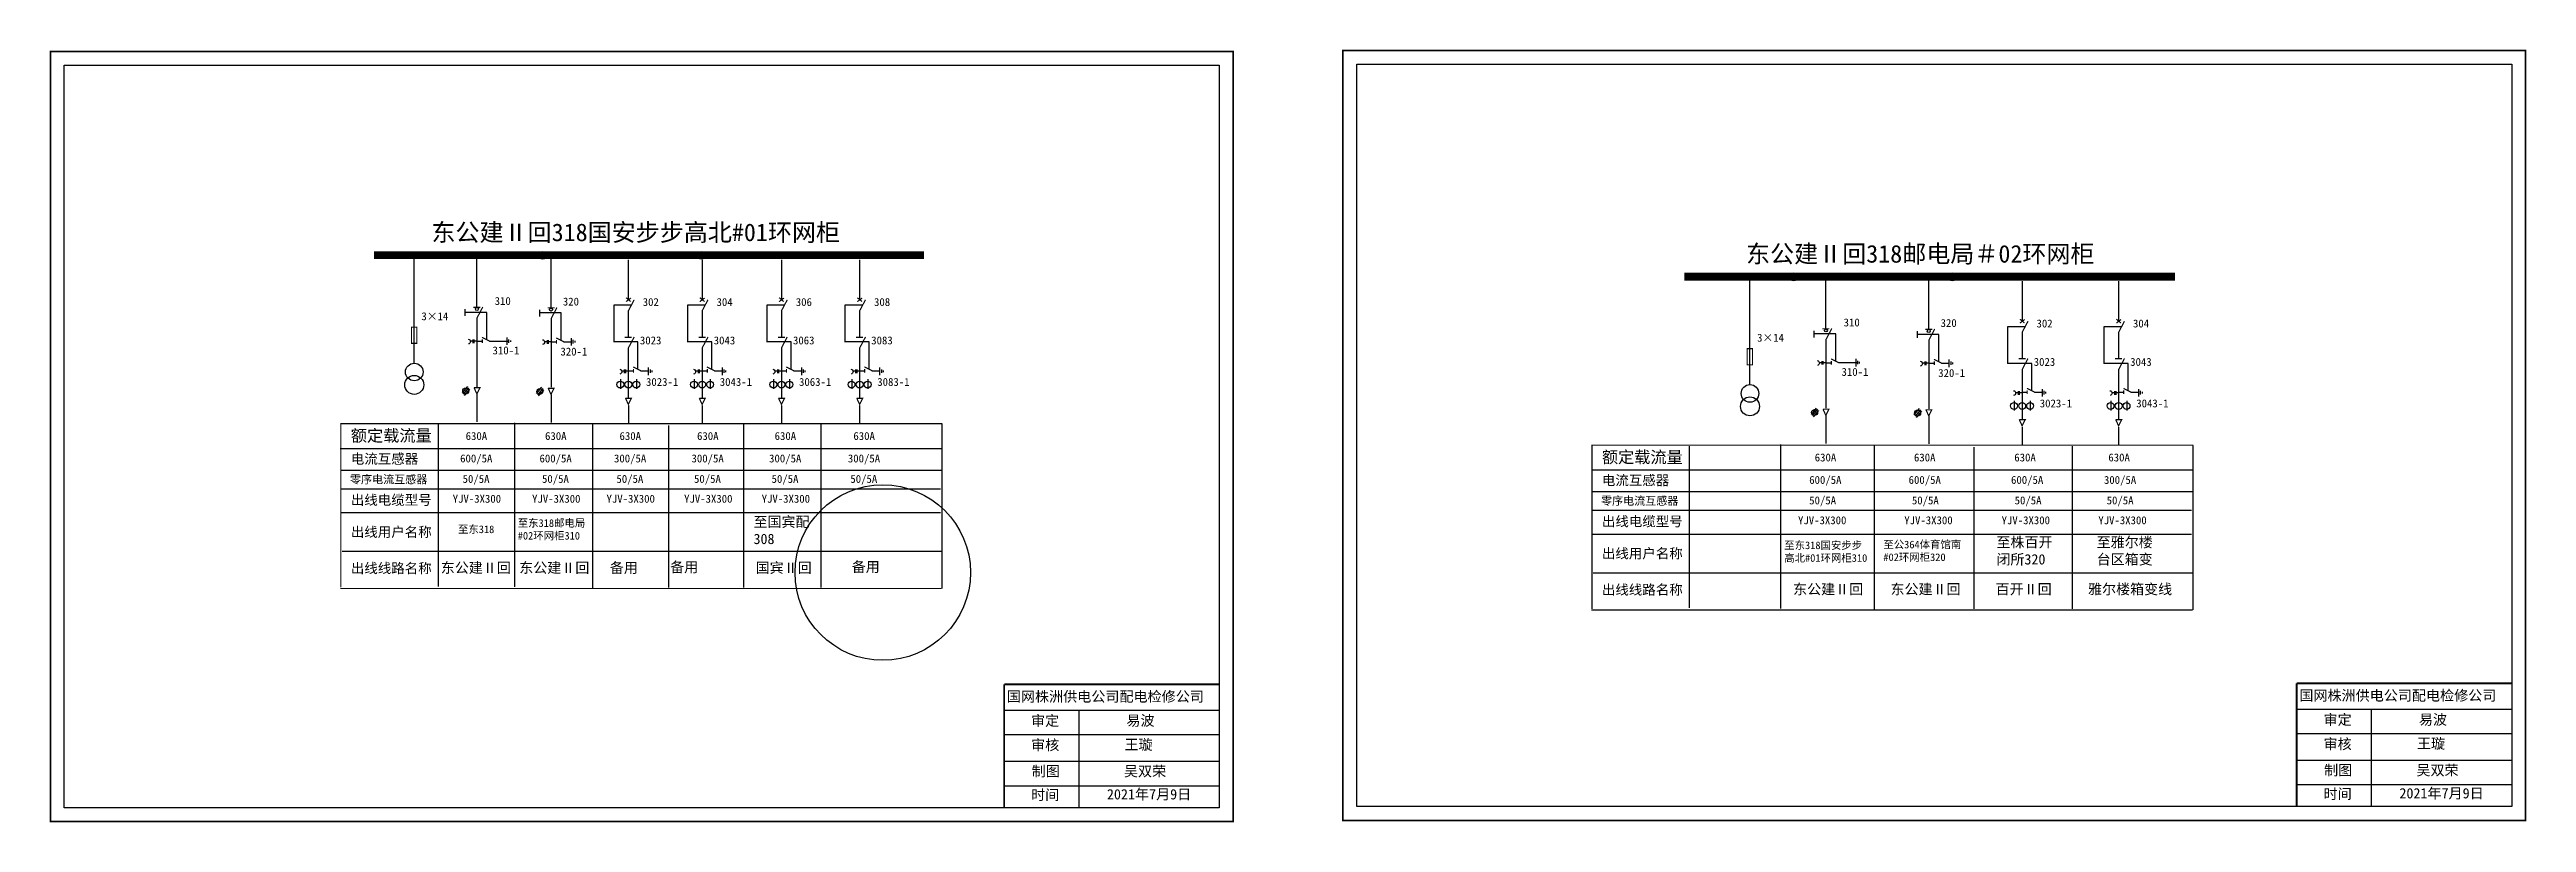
# Model space of a CAD drawing. Extents: x 59 to 686, y -150 to 46.
import ezdxf

# ---------------------------------------------------------------- set-up
doc = ezdxf.new("R2010")
doc.units = 0
doc.header["$LTSCALE"] = 0.774411
doc.linetypes.add('ACAD_ISO02W100', pattern=[15, 12, -3])
doc.linetypes.add('CENTER', pattern=[50.8, 31.75, -6.35, 6.35, -6.35])
doc.layers.get('0').update_dxf_attribs({"linetype": 'CONTINUOUS'})
doc.styles.add('HZ', font='')
doc.styles.get("Standard").update_dxf_attribs({"font": '', "height": 2.5})
doc.styles.add('STYLE1', font='', dxfattribs={"height": 2.6})
doc.styles.add('字体', font='', dxfattribs={"height": 2.5})
doc.styles.get('HZ').set_extended_font_data('SimSun')
doc.styles.get('Standard').set_extended_font_data('SimSun')
doc.styles.get('STYLE1').set_extended_font_data('SimSun')
doc.styles.get('字体').set_extended_font_data('SimSun')

msp = doc.modelspace()

# ---------------------------------------------------------------- linework, layer by layer
for p, q in [((151.57, -7.09), (151.57, -33.58)), ((167.45, -6.88), (167.45, -19.39)), ((186.22, -7.02), (186.22, -19.53)), ((205.83, -7.42), (205.83, -17.55)), ((224.5, -7.42), (224.5, -17.55)), ((244.57, -7.42), (244.57, -17.55)), ((264.36, -7.42), (264.36, -17.55)), ((489.61, -12.52), (489.61, -39.02)), ((508.85, -12.32), (508.85, -24.83)), ((534.9, -12.46), (534.9, -24.97)), ((558.57, -12.85), (558.57, -22.99)), ((582.98, -12.85), (582.98, -22.99)), ((167.51, -22.12), (167.51, -39.54)), ((186.28, -22.26), (186.28, -39.68)), ((205.83, -20.28), (205.83, -26.92)), ((224.5, -20.28), (224.5, -26.92)), ((244.57, -20.28), (244.57, -26.92)), ((264.36, -20.28), (264.36, -26.92)), ((167.51, -28.03), (168.9, -28.03)), ((170.7, -27.99), (175.34, -27.99)), ((186.28, -28.17), (187.66, -28.17)), ((189.47, -28.13), (191.35, -28.13)), ((205.83, -29.69), (205.83, -42.36)), ((205.83, -29.72), (205.83, -29.95)), ((224.5, -29.69), (224.5, -42.36)), ((224.5, -29.72), (224.5, -29.95)), ((244.57, -29.69), (244.57, -42.36)), ((244.57, -29.72), (244.57, -29.95)), ((264.36, -29.69), (264.36, -42.36)), ((264.36, -29.72), (264.36, -29.95)), ((508.91, -27.56), (508.91, -44.97)), ((534.95, -27.7), (534.95, -45.12)), ((558.57, -25.72), (558.57, -32.36)), ((582.98, -25.72), (582.98, -32.36)), ((205.75, -35.51), (207.14, -35.51)), ((208.94, -35.47), (210.83, -35.47)), ((224.42, -35.51), (225.81, -35.51)), ((227.62, -35.47), (229.5, -35.47)), ((244.49, -35.51), (245.87, -35.51)), ((247.68, -35.47), (249.57, -35.47)), ((264.28, -35.51), (265.67, -35.51)), ((267.48, -35.47), (269.36, -35.47)), ((508.91, -33.46), (510.29, -33.46)), ((512.1, -33.42), (516.74, -33.42)), ((534.95, -33.6), (536.34, -33.6)), ((538.15, -33.57), (540.03, -33.57)), ((558.57, -35.13), (558.57, -47.79)), ((558.57, -35.15), (558.57, -35.38)), ((582.98, -35.13), (582.98, -47.79)), ((582.98, -35.15), (582.98, -35.38)), ((165.1, -39.5), (163.77, -41.08)), ((165.39, -39.81), (164.07, -41.4)), ((165.65, -40.14), (164.33, -41.72)), ((167.51, -41.33), (167.51, -48.42)), ((183.86, -39.64), (182.54, -41.23)), ((184.16, -39.95), (182.83, -41.54)), ((184.42, -40.28), (183.09, -41.87)), ((186.27, -41.47), (186.27, -48.56)), ((203.84, -37.64), (203.84, -40.08)), ((207.91, -37.64), (207.91, -40.08)), ((222.51, -37.64), (222.51, -40.08)), ((226.58, -37.64), (226.58, -40.08)), ((242.58, -37.64), (242.58, -40.08)), ((246.64, -37.64), (246.64, -40.08)), ((262.37, -37.64), (262.37, -40.08)), ((266.44, -37.64), (266.44, -40.08)), ((556.58, -43.08), (556.58, -45.51)), ((558.49, -40.94), (559.87, -40.94)), ((560.64, -43.08), (560.64, -45.51)), ((561.68, -40.91), (563.56, -40.91)), ((580.99, -43.08), (580.99, -45.51)), ((582.9, -40.94), (584.29, -40.94)), ((585.06, -43.08), (585.06, -45.51)), ((586.09, -40.91), (587.98, -40.91)), ((157.7, -49.09), (157.7, -90.04)), ((177.01, -48.7), (177.01, -90.2)), ((196.8, -49.08), (196.8, -90.58)), ((215.99, -49.35), (215.99, -90.3)), ((234.98, -49.09), (234.98, -90.32)), ((254.58, -49.09), (254.58, -90.32)), ((506.49, -44.93), (505.17, -46.52)), ((506.79, -45.24), (505.46, -46.83)), ((507.05, -45.57), (505.72, -47.16)), ((508.9, -46.77), (508.9, -53.86)), ((532.54, -45.08), (531.21, -46.66)), ((532.83, -45.39), (531.51, -46.97)), ((533.1, -45.71), (531.77, -47.3)), ((534.95, -46.91), (534.95, -54)), ((132.94, -55.14), (285.09, -55.14)), ((474.32, -54.53), (474.32, -95.47)), ((497.4, -54.13), (497.4, -95.63)), ((521.11, -54.52), (521.11, -96.02)), ((546.32, -54.79), (546.32, -95.73)), ((571.2, -54.53), (571.2, -95.75)), ((133.23, -60.63), (285.32, -60.63)), ((449.56, -60.57), (601.71, -60.57)), ((133.23, -65.33), (284.86, -65.33)), ((449.85, -66.06), (601.93, -66.06)), ((133.23, -71.38), (284.86, -71.38)), ((449.85, -70.76), (601.48, -70.76)), ((133.42, -81.16), (285.05, -81.16)), ((449.85, -76.81), (601.48, -76.81)), ((450.04, -86.59), (601.67, -86.59))]:
    msp.add_line(p, q)
at = {"linetype": 'Continuous'}
for p, q in [((206.55, -18.91), (202.13, -18.91)), ((202.13, -18.91), (202.13, -28.23)), ((225.23, -18.91), (220.81, -18.91)), ((220.81, -18.91), (220.81, -28.23)), ((245.29, -18.91), (240.87, -18.91)), ((240.87, -18.91), (240.87, -28.23)), ((265.09, -18.91), (260.67, -18.91)), ((260.67, -18.91), (260.67, -28.23)), ((559.29, -24.35), (554.87, -24.35)), ((554.87, -24.35), (554.87, -33.66)), ((583.71, -24.35), (579.28, -24.35)), ((579.28, -24.35), (579.28, -33.66)), ((175.09, -27.06), (175.09, -28.96)), ((175.54, -27.55), (175.54, -28.43)), ((175.98, -27.8), (175.98, -28.21)), ((191.38, -27.2), (191.38, -29.1)), ((191.83, -27.69), (191.83, -28.57)), ((192.27, -27.94), (192.27, -28.35)), ((210.9, -34.68), (210.9, -36.58)), ((211.34, -35.17), (211.34, -36.05)), ((211.78, -35.42), (211.78, -35.83)), ((229.57, -34.68), (229.57, -36.58)), ((230.01, -35.17), (230.01, -36.05)), ((230.45, -35.42), (230.45, -35.83)), ((249.64, -34.68), (249.64, -36.58)), ((250.08, -35.17), (250.08, -36.05)), ((250.52, -35.42), (250.52, -35.83)), ((269.43, -34.68), (269.43, -36.58)), ((269.87, -35.17), (269.87, -36.05)), ((270.31, -35.42), (270.31, -35.83)), ((516.49, -32.49), (516.49, -34.39)), ((516.93, -32.99), (516.93, -33.86)), ((517.37, -33.24), (517.37, -33.64)), ((540.06, -32.64), (540.06, -34.54)), ((540.5, -33.13), (540.5, -34.01)), ((540.94, -33.38), (540.94, -33.79)), ((563.64, -40.11), (563.64, -42.01)), ((564.08, -40.6), (564.08, -41.48)), ((564.52, -40.85), (564.52, -41.26)), ((588.05, -40.11), (588.05, -42.01)), ((588.49, -40.6), (588.49, -41.48)), ((588.93, -40.85), (588.93, -41.26)), ((300.99, -121.37), (355.25, -121.37)), ((319.82, -121.38), (319.82, -146.03)), ((628.09, -121.11), (682.36, -121.11)), ((646.93, -121.12), (646.93, -145.77)), ((300.99, -127.55), (355.25, -127.55)), ((628.09, -127.29), (682.36, -127.29)), ((300.99, -134.29), (355.25, -134.29)), ((628.09, -134.04), (682.36, -134.04)), ((300.99, -140.48), (355.25, -140.48)), ((628.09, -140.22), (682.36, -140.22))]:
    msp.add_line(p, q, dxfattribs=at)
at = {"linetype": 'CENTER'}
for p, q in [((205.84, -44.32), (205.84, -48.78)), ((224.51, -44.32), (224.51, -48.78)), ((244.58, -44.32), (244.58, -48.78)), ((264.37, -44.32), (264.37, -48.78)), ((558.57, -49.76), (558.57, -54.21)), ((582.99, -49.76), (582.99, -54.21))]:
    msp.add_line(p, q, dxfattribs=at)
at = {"linetype": 'Continuous', "const_width": 0.435}
for points in [[(59.58, 45.32), (358.89, 45.32), (358.89, -149.57), (59.58, -149.57)], [(386.68, 45.57), (685.99, 45.57), (685.99, -149.31), (386.68, -149.31)]]:
    msp.add_lwpolyline(points, close=True, dxfattribs=at)
at = {"linetype": 'Continuous'}
for points in [[(63.1, 41.8), (355.37, 41.8), (355.37, -146.05), (63.1, -146.05)], [(390.2, 42.05), (682.47, 42.05), (682.47, -145.79), (390.2, -145.79)]]:
    msp.add_lwpolyline(points, close=True, dxfattribs=at)
for points, const_width in [([(141.46, -6.25), (280.63, -6.25)], 2), ([(473.13, -11.69), (597.24, -11.69)], 2), ([(205.26, -18), (206.48, -17.09)], 0.3), ([(205.27, -17), (206.44, -17.98)], 0.3), ([(205.83, -20.36), (207.33, -17.52)], 0.3), ([(223.93, -18), (225.15, -17.09)], 0.3), ([(223.94, -17), (225.12, -17.98)], 0.3), ([(224.5, -20.36), (226, -17.52)], 0.3), ([(244, -18), (245.22, -17.09)], 0.3), ([(244.01, -17), (245.18, -17.98)], 0.3), ([(244.57, -20.36), (246.07, -17.52)], 0.3), ([(263.79, -18), (265.01, -17.09)], 0.3), ([(263.8, -17), (264.98, -17.98)], 0.3), ([(264.36, -20.36), (265.86, -17.52)], 0.3), ([(166.63, -19.43), (168.4, -19.43)], 0.3), ([(167.51, -22.2), (169.01, -19.35)], 0.3), ([(185.39, -19.57), (187.16, -19.57)], 0.3), ([(186.28, -22.34), (187.78, -19.5)], 0.3), ([(508.02, -24.87), (509.79, -24.87)], 0.3), ([(508.91, -27.63), (510.41, -24.79)], 0.3), ([(534.07, -25.01), (535.84, -25.01)], 0.3), ([(534.95, -27.78), (536.45, -24.93)], 0.3), ([(558, -23.44), (559.21, -22.52)], 0.3), ([(558.01, -22.44), (559.18, -23.41)], 0.3), ([(558.57, -25.79), (560.07, -22.95)], 0.3), ([(582.41, -23.44), (583.63, -22.52)], 0.3), ([(582.42, -22.44), (583.6, -23.41)], 0.3), ([(582.98, -25.79), (584.48, -22.95)], 0.3), ([(168.82, -27.03), (170.82, -28.03)], 0.3), ([(168.9, -27.56), (168.9, -28.49)], 0.3), ([(187.59, -27.17), (189.58, -28.17)], 0.3), ([(187.66, -27.71), (187.66, -28.63)], 0.3), ([(204.94, -27.01), (206.71, -27.01)], 0.3), ([(205.82, -29.78), (207.32, -26.94)], 0.3), ([(223.61, -27.01), (225.38, -27.01)], 0.3), ([(224.5, -29.78), (226, -26.94)], 0.3), ([(243.68, -27.01), (245.45, -27.01)], 0.3), ([(244.56, -29.78), (246.06, -26.94)], 0.3), ([(263.47, -27.01), (265.24, -27.01)], 0.3), ([(264.36, -29.78), (265.86, -26.94)], 0.3), ([(207.06, -34.51), (209.06, -35.51)], 0.3), ([(207.14, -35.05), (207.14, -35.97)], 0.3), ([(225.73, -34.51), (227.73, -35.51)], 0.3), ([(225.81, -35.05), (225.81, -35.97)], 0.3), ([(245.8, -34.51), (247.8, -35.51)], 0.3), ([(245.87, -35.05), (245.87, -35.97)], 0.3), ([(265.59, -34.51), (267.59, -35.51)], 0.3), ([(265.67, -35.05), (265.67, -35.97)], 0.3), ([(510.22, -32.46), (512.22, -33.46)], 0.3), ([(510.29, -33), (510.29, -33.92)], 0.3), ([(536.26, -32.6), (538.26, -33.6)], 0.3), ([(536.34, -33.14), (536.34, -34.06)], 0.3), ([(557.68, -32.45), (559.45, -32.45)], 0.3), ([(558.56, -35.22), (560.06, -32.37)], 0.3), ([(582.09, -32.45), (583.86, -32.45)], 0.3), ([(582.98, -35.22), (584.48, -32.37)], 0.3), ([(166.76, -39.78), (168.29, -39.78), (167.51, -41.33), (166.78, -39.76)], 0.3), ([(185.53, -39.93), (187.05, -39.93), (186.27, -41.47), (185.54, -39.9)], 0.3), ([(205.09, -42.45), (206.62, -42.45), (205.84, -43.99), (205.11, -42.42)], 0.3), ([(223.77, -42.45), (225.29, -42.45), (224.51, -43.99), (223.78, -42.42)], 0.3), ([(243.83, -42.45), (245.36, -42.45), (244.58, -43.99), (243.85, -42.42)], 0.3), ([(263.62, -42.45), (265.15, -42.45), (264.37, -43.99), (263.64, -42.42)], 0.3), ([(559.8, -39.94), (561.8, -40.94)], 0.3), ([(559.87, -40.48), (559.87, -41.41)], 0.3), ([(584.21, -39.94), (586.21, -40.94)], 0.3), ([(584.29, -40.48), (584.29, -41.41)], 0.3), ([(132.94, -48.89), (285.32, -48.89)], 0.3), ([(133.08, -90.32), (133.09, -48.89)], 0.3), ([(285.22, -48.89), (285.22, -90.59)], 0.3), ([(508.16, -45.22), (509.68, -45.22), (508.9, -46.77), (508.18, -45.19)], 0.3), ([(534.2, -45.36), (535.73, -45.36), (534.95, -46.91), (534.22, -45.33)], 0.3), ([(557.83, -47.88), (559.36, -47.88), (558.57, -49.43), (557.85, -47.85)], 0.3), ([(582.24, -47.88), (583.77, -47.88), (582.99, -49.43), (582.26, -47.85)], 0.3), ([(449.56, -54.33), (601.93, -54.33)], 0.3), ([(449.7, -95.75), (449.71, -54.33)], 0.3), ([(601.83, -54.33), (601.83, -96.03)], 0.3), ([(285.09, -90.59), (132.94, -90.59)], 0.3), ([(601.71, -96.02), (449.56, -96.02)], 0.3)]:
    msp.add_lwpolyline(points, dxfattribs=dict(const_width=const_width))
at = {"const_width": 0.3}
for points in [[(150.95, -28.56), (150.95, -24.47), (152.31, -24.47), (152.31, -28.56)], [(488.99, -34), (488.99, -29.91), (490.35, -29.91), (490.35, -34)]]:
    msp.add_lwpolyline(points, close=True, dxfattribs=at)
for points in [[(164.45, -19.94), (164.45, -21.61)], [(183.37, -20.06), (183.37, -21.74)], [(166.5, -28.01), (165.87, -28.01)], [(166.5, -27.59), (166.5, -28.5)], [(166.78, -27.59), (166.78, -28.5)], [(167.51, -28.01), (166.78, -28.01)], [(185.27, -28.15), (184.64, -28.15)], [(185.27, -27.73), (185.27, -28.64)], [(185.55, -27.73), (185.55, -28.64)], [(186.27, -28.15), (185.55, -28.15)], [(505.84, -25.37), (505.84, -27.04)], [(532.04, -25.5), (532.04, -27.17)], [(204.82, -35.61), (204.19, -35.61)], [(204.82, -35.19), (204.82, -36.1)], [(205.1, -35.19), (205.1, -36.1)], [(205.83, -35.61), (205.1, -35.61)], [(223.49, -35.61), (222.86, -35.61)], [(223.49, -35.19), (223.49, -36.1)], [(223.77, -35.19), (223.77, -36.1)], [(224.5, -35.61), (223.77, -35.61)], [(243.56, -35.61), (242.93, -35.61)], [(243.56, -35.19), (243.56, -36.1)], [(243.84, -35.19), (243.84, -36.1)], [(244.57, -35.61), (243.84, -35.61)], [(263.35, -35.61), (262.72, -35.61)], [(263.35, -35.19), (263.35, -36.1)], [(263.63, -35.19), (263.63, -36.1)], [(264.36, -35.61), (263.63, -35.61)], [(507.9, -33.45), (507.27, -33.45)], [(507.9, -33.03), (507.9, -33.94)], [(508.18, -33.03), (508.18, -33.94)], [(508.91, -33.45), (508.18, -33.45)], [(533.95, -33.59), (533.31, -33.59)], [(533.95, -33.17), (533.95, -34.08)], [(534.23, -33.17), (534.23, -34.08)], [(534.95, -33.59), (534.23, -33.59)], [(557.56, -41.04), (556.93, -41.04)], [(557.56, -40.62), (557.56, -41.54)], [(557.84, -40.62), (557.84, -41.54)], [(558.56, -41.04), (557.84, -41.04)], [(581.97, -41.04), (581.34, -41.04)], [(581.97, -40.62), (581.97, -41.54)], [(582.25, -40.62), (582.25, -41.54)], [(582.98, -41.04), (582.25, -41.04)]]:
    msp.add_lwpolyline(points)
at = {"linetype": 'ACAD_ISO02W100'}
for points in [[(170.04, -27.56), (170.04, -20.72), (164.56, -20.72)], [(188.81, -27.7), (188.81, -20.86), (183.32, -20.86)], [(208.28, -35.04), (208.28, -28.2), (202.13, -28.2)], [(226.96, -35.04), (226.96, -28.2), (220.8, -28.2)], [(247.02, -35.04), (247.02, -28.2), (240.87, -28.2)], [(266.82, -35.04), (266.82, -28.2), (260.66, -28.2)], [(511.44, -32.99), (511.44, -26.15), (505.96, -26.15)], [(537.49, -33.13), (537.49, -26.3), (532, -26.3)], [(561.02, -40.47), (561.02, -33.64), (554.87, -33.64)], [(585.43, -40.47), (585.43, -33.64), (579.28, -33.64)]]:
    msp.add_lwpolyline(points, dxfattribs=at)
for points in [[(165.33, -27.5, -0.877934), (165.36, -28.71)], [(184.1, -27.64, -0.877934), (184.12, -28.85)], [(203.65, -35.1, -0.877934), (203.67, -36.31)], [(222.32, -35.1, -0.877934), (222.35, -36.31)], [(242.39, -35.1, -0.877934), (242.41, -36.31)], [(262.18, -35.1, -0.877934), (262.21, -36.31)], [(506.73, -32.93, -0.877934), (506.75, -34.15)], [(532.78, -33.07, -0.877934), (532.8, -34.29)], [(556.39, -40.53, -0.877934), (556.41, -41.75)], [(580.8, -40.53, -0.877934), (580.83, -41.75)]]:
    msp.add_lwpolyline(points, format="xyb")
at = {"linetype": 'Continuous', "const_width": 0.435}
for points in [[(300.95, -114.84), (300.95, -145.93)], [(300.99, -114.84), (355.25, -114.84)], [(628.06, -114.58), (628.06, -145.67)], [(628.09, -114.58), (682.36, -114.58)]]:
    msp.add_lwpolyline(points, dxfattribs=at)
for centre, radius in [((184.14, -6.28), 0.996), ((224.29, -6.28), 0.996), ((500.75, -11.71), 0.996), ((540.9, -11.71), 0.996), ((167.51, -19.85), 0.384), ((186.28, -20), 0.384), ((508.91, -25.29), 0.384), ((534.95, -25.43), 0.384), ((164.68, -40.61), 0.757), ((183.44, -40.75), 0.757), ((203.8, -38.97), 0.866), ((205.85, -38.97), 0.866), ((207.86, -38.97), 0.866), ((222.47, -38.97), 0.866), ((224.53, -38.97), 0.866), ((226.54, -38.97), 0.866), ((242.54, -38.97), 0.866), ((244.59, -38.97), 0.866), ((246.6, -38.97), 0.866), ((262.33, -38.97), 0.866), ((264.38, -38.97), 0.866), ((266.4, -38.97), 0.866), ((556.53, -44.4), 0.866), ((558.59, -44.4), 0.866), ((560.6, -44.4), 0.866), ((580.95, -44.4), 0.866), ((583, -44.4), 0.866), ((585.01, -44.4), 0.866), ((506.07, -46.05), 0.757), ((532.12, -46.19), 0.757)]:
    msp.add_circle(centre, radius)
at = {"linetype": 'Continuous'}
for centre, radius in [((151.67, -39.06), 2.4), ((151.67, -35.8), 2.23), ((489.7, -44.5), 2.4), ((489.7, -41.23), 2.23)]:
    msp.add_circle(centre, radius, dxfattribs=at)
at = {"color": 1, "linetype": 'Continuous'}
msp.add_circle((270.23, -86.55), 22.21, dxfattribs=at)

# ---------------------------------------------------------------- texts
at = {"style": 'HZ'}
for s, height, p in [('东公建Ⅱ回318国安步步高北#01环网柜 ', 4.4612, (156.01, -2.69)), ('东公建Ⅱ回318邮电局＃02环网柜 ', 4.4612, (488.7, -8.13)), ('额定载流量', 3, (135.61, -53.4)), ('电流互感器', 2.5, (135.61, -59.02)), ('额定载流量', 3, (452.22, -58.83)), ('零序电流互感器', 2.05, (135.39, -63.99)), ('电流互感器', 2.5, (452.22, -64.45)), ('出线电缆型号', 2.5, (135.61, -69.42)), ('零序电流互感器', 2.05, (452, -69.42)), ('出线用户名称', 2.5, (135.61, -77.52)), ('出线电缆型号', 2.5, (452.22, -74.85)), ('出线用户名称', 2.5, (452.22, -82.96)), ('出线线路名称', 2.5, (135.61, -86.7)), ('出线线路名称', 2.5, (452.22, -92.14))]:
    msp.add_text(s, height=height, dxfattribs=at).set_placement(p)
for s, p in [('310', (172.01, -18.84)), ('320', (189.27, -18.98)), ('302', (209.48, -19.1)), ('304', (228.16, -19.1)), ('306', (248.22, -19.1)), ('308', (268.02, -19.1)), ('3×14', (153.47, -22.7)), ('310', (513.4, -24.27)), ('320', (537.94, -24.41)), ('302', (562.22, -24.53)), ('304', (586.63, -24.53)), ('310-1', (171.47, -31.34)), ('320-1', (188.66, -31.63)), ('3023', (208.77, -28.81)), ('3043', (227.45, -28.81)), ('3063', (247.51, -28.81)), ('3083', (267.31, -28.81)), ('3×14', (491.5, -28.13)), ('3023-1', (210.31, -39.32)), ('3043-1', (228.98, -39.32)), ('3063-1', (249.04, -39.32)), ('3083-1', (268.84, -39.32)), ('310-1', (512.86, -36.78)), ('320-1', (537.34, -37.06)), ('3023', (561.51, -34.25)), ('3043', (585.92, -34.25)), ('3023-1', (563.04, -44.75)), ('3043-1', (587.46, -44.75)), ('630A', (164.67, -53)), ('630A', (184.76, -53)), ('630A', (203.61, -53)), ('630A', (223.23, -53)), ('630A', (242.86, -53)), ('630A', (262.8, -53)), ('600/5A', (163.27, -58.68)), ('50/5A', (163.9, -63.86)), ('600/5A', (183.36, -58.68)), ('50/5A', (183.99, -63.86)), ('300/5A', (202.21, -58.68)), ('50/5A', (202.83, -63.86)), ('300/5A', (221.83, -58.68)), ('50/5A', (222.46, -63.86)), ('300/5A', (241.46, -58.68)), ('50/5A', (242.09, -63.86)), ('300/5A', (261.4, -58.68)), ('50/5A', (262.03, -63.86)), ('600/5A', (504.69, -64.11)), ('630A', (506.09, -58.43)), ('600/5A', (529.85, -64.11)), ('630A', (531.2, -58.43)), ('600/5A', (555.77, -64.11)), ('630A', (556.6, -58.43)), ('300/5A', (579.28, -64.11)), ('630A', (580.4, -58.43)), ('YJV-3X300', (161.39, -68.88)), ('YJV-3X300', (181.48, -68.88)), ('YJV-3X300', (200.32, -68.88)), ('YJV-3X300', (219.95, -68.88)), ('YJV-3X300', (239.58, -68.88)), ('50/5A', (504.69, -69.29)), ('50/5A', (530.68, -69.29)), ('50/5A', (556.68, -69.29)), ('50/5A', (579.97, -69.29)), ('YJV-3X300', (501.86, -74.32)), ('YJV-3X300', (528.75, -74.32)), ('YJV-3X300', (553.38, -74.32)), ('YJV-3X300', (577.86, -74.32))]:
    msp.add_text(s, height=2).set_placement(p)
at = {"linetype": 'Continuous', "attachment_point": 1}
for s, insert, char_height, width, style in [('{\\fSimSun|b0|i0|c134|p54;至东318}', (162.73, -74.64), 1.9284, 22.0957, 'STYLE1'), ('{\\fSimSun|b0|i0|c134|p54;至东318邮电局#02环网柜310}', (177.85, -73.06), 1.9284, 18.1935, 'STYLE1'), ('{\\fSimSun|b0|i0|c134|p54;至国宾配308}', (237.52, -72.41), 2.6, 14.5102, 'STYLE1'), ('{\\fSimSun|b0|i0|c134|p54;至东318国安步步高北#01环网柜310}', (498.37, -78.69), 1.9284, 22.0957, 'STYLE1'), ('{\\fSimSun|b0|i0|c134|p54;至公364体育馆南#02环网柜320}', (523.45, -78.49), 1.9284, 22.0957, 'STYLE1'), ('{\\fSimSun|b0|i0|c134|p54;至株百开闭所320}', (552.07, -77.57), 2.6, 14.5102, 'STYLE1'), ('{\\fSimSun|b0|i0|c134|p54;至雅尔楼台区箱变}', (577.44, -77.57), 2.6, 14.5102, 'STYLE1'), ('东公建Ⅱ回', (158.38, -84.03), 2.6, 18.2076, 'STYLE1'), ('东公建Ⅱ回', (178.23, -84.03), 2.6, 18.2076, 'STYLE1'), ('{\\fSimSun|b0|i0|c134|p54;备用}', (201.16, -84.03), 2.6, 20.5536, 'STYLE1'), ('{\\fSimSun|b0|i0|c134|p54;备用}', (216.43, -83.86), 2.6, 20.5536, 'STYLE1'), ('国宾Ⅱ回', (238.06, -84.03), 2.6, 18.2076, 'STYLE1'), ('{\\fSimSun|b0|i0|c134|p54;备用}', (262.38, -83.8), 2.6, 20.5536, 'STYLE1'), ('东公建Ⅱ回', (500.61, -89.46), 2.6, 18.2076, 'STYLE1'), ('东公建Ⅱ回', (525.27, -89.46), 2.6, 18.2076, 'STYLE1'), ('百开Ⅱ回', (551.86, -89.46), 2.6, 18.2076, 'STYLE1'), ('{\\fSimSun|b0|i0|c134|p54;雅尔楼箱变线}', (575.26, -89.44), 2.6, 24.4033, 'STYLE1'), ('国网株洲供电公司配电检修公司', (301.64, -116.61), 2.6105, 71.3682, '字体'), ('国网株洲供电公司配电检修公司', (628.74, -116.35), 2.6105, 71.3682, '字体'), ('审定', (307.77, -122.73), 2.61, 20.4151, '字体'), ('易波', (331.89, -122.69), 2.61, 20.4151, '字体'), ('审定', (634.87, -122.47), 2.61, 20.4151, '字体'), ('易波', (658.99, -122.44), 2.61, 20.4151, '字体'), ('审核', (307.77, -128.87), 2.61, 20.4151, '字体'), ('王璇', (331.4, -128.76), 2.61, 28.762, '字体'), ('审核', (634.87, -128.62), 2.61, 20.4151, '字体'), ('王璇', (658.5, -128.5), 2.61, 28.762, '字体'), ('制图', (307.91, -135.51), 2.61, 20.4151, '字体'), ('吴双荣', (331.27, -135.51), 2.61, 20.4151, '字体'), ('制图', (635.01, -135.25), 2.61, 20.4151, '字体'), ('吴双荣', (658.37, -135.25), 2.61, 20.4151, '字体'), ('时间', (307.77, -141.49), 2.61, 20.4151, '字体'), ('2021年7月9日', (326.96, -141.35), 2.61, 23.6591, '字体'), ('时间', (634.87, -141.24), 2.61, 20.4151, '字体'), ('2021年7月9日', (654.06, -141.09), 2.61, 23.6591, '字体')]:
    msp.add_mtext(s, dxfattribs=dict(at, insert=insert, char_height=char_height, width=width, style=style))

doc.saveas('drawing.dxf')
